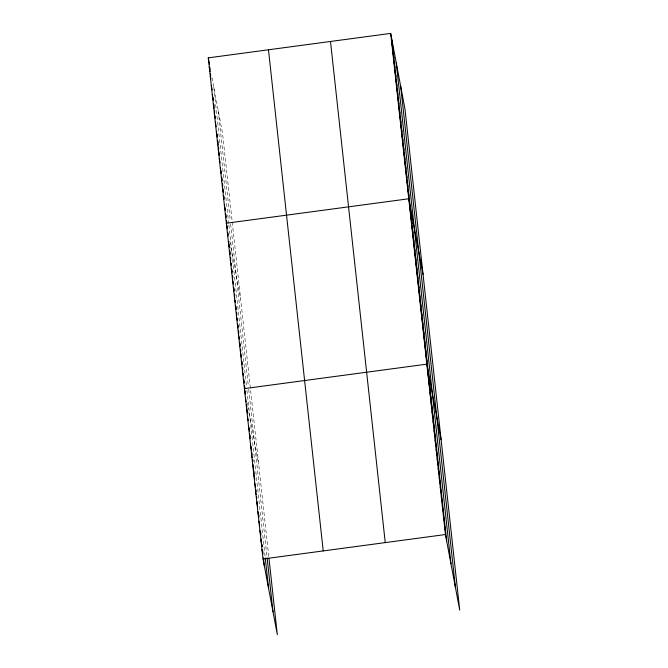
<?xml version="1.0" encoding="UTF-8"?>
<svg xmlns="http://www.w3.org/2000/svg" width="668" height="668" viewBox="0 0 668 668"><rect width="100%" height="100%" fill="white"/><g stroke="black" fill="none" stroke-linecap="round" stroke-linejoin="round"><path stroke-width="0.5" stroke-dasharray="3.34 2.5" d="M212.015 77.655L222.561 133.466L268.828 556.978M229.725 241.123L240.63 298.838M247.076 402.704L247.436 404.599M247.97 407.455L248.329 409.35M248.872 412.206L258.7 464.21M218.252 110.654L230.301 220.908M230.635 223.972L248.362 386.279M248.696 389.344L267 556.887M213.81 87.157L228.648 222.928M228.865 224.966L246.492 386.263M246.935 390.346L265.146 557.054"/><path stroke-width="1" d="M269.037 558.874L277.312 634.6L263.025 558.991L208.274 57.849L390.688 33.4L404.975 109.009L459.726 610.151L445.439 534.534L390.688 33.4M263.025 558.991L445.439 534.534M391.69 42.585L392.918 49.081M392.7 51.778L393.928 58.275M393.702 60.963L394.93 67.46M394.704 70.148L395.932 76.645M395.706 79.333L396.934 85.83M396.709 88.527L397.936 95.023M397.719 97.712L398.946 104.208M398.721 106.897L399.948 113.393M399.723 116.09L400.95 122.586M400.725 125.275L401.952 131.771M401.727 134.46L402.954 140.956M402.737 143.653L403.965 150.15M403.739 152.838L404.967 159.335M404.741 162.023L405.969 168.52M405.743 171.208L406.971 177.705M406.745 180.402L407.973 186.898M407.756 189.587L408.983 196.083M423.044 274.389L408.758 198.772L226.343 223.229L227.396 228.798M409.76 207.965L410.987 214.461M410.762 217.15L411.989 223.646M411.764 226.335L412.991 232.831M412.774 235.528L414.001 242.025M413.776 244.713L415.003 251.21M414.778 253.898L416.005 260.395M415.78 263.083L417.007 269.58M416.782 272.277L418.009 278.773M417.792 281.462L419.02 287.958M418.794 290.647L420.022 297.143M419.796 299.84L421.024 306.336M420.798 309.025L422.026 315.521M421.8 318.21L423.028 324.706M422.811 327.404L424.038 333.9M423.813 336.589L425.04 343.085M424.815 345.774L426.042 352.27M425.817 354.959L427.044 361.455M441.114 439.761L426.819 364.152L244.413 388.601L245.465 394.17L245.298 392.032M427.854 373.612L429.081 380.109M428.889 383.081L430.117 389.578M429.925 392.55L431.152 399.046M430.96 402.011L432.188 408.507M431.996 411.48L433.223 417.976M433.031 420.949L434.258 427.445M434.058 430.409L435.285 436.905M435.093 439.878L436.321 446.374M436.129 449.339L437.356 455.835M437.164 458.807L438.392 465.304M438.2 468.276L439.427 474.773M439.235 477.737L440.462 484.233M440.262 487.206L441.49 493.702M441.297 496.675L442.525 503.171M442.333 506.135L443.56 512.632M443.368 515.604L444.596 522.1M444.404 525.073L445.631 531.569M208.274 57.849L209.501 64.345M209.276 67.042L210.153 71.676M210.286 76.227L210.812 79.008M211.288 85.412L212.165 90.055M212.29 94.605L213.343 100.167M213.292 103.79L214.169 108.433M214.294 112.976L215.346 118.545M215.305 122.16L216.181 126.803M216.307 131.354L217.359 136.923M217.309 140.539L218.185 145.181M218.311 149.724L219.363 155.293M219.321 158.917L220.022 162.625M220.323 168.102L221.375 173.672M221.325 177.287L222.026 181.003M222.327 186.481L223.379 192.042M223.329 195.666L224.03 199.373M224.339 204.851L225.392 210.42M225.341 214.036L226.043 217.751M227.345 232.414L228.047 236.13M228.347 241.599L229.4 247.168M229.358 250.792L230.059 254.5M230.36 259.977L230.71 261.831M231.061 263.685L231.412 265.547M231.362 269.162L232.063 272.878M232.364 278.356L232.714 280.209M233.065 282.063L233.416 283.917M233.366 287.541L234.067 291.248M234.376 296.726L234.727 298.579M235.078 300.441L235.428 302.295M235.378 305.911L236.08 309.626M236.38 315.104L236.731 316.958M237.082 318.811L237.432 320.673M237.382 324.289L238.084 328.005M238.384 333.474L238.735 335.336M239.086 337.19L239.436 339.043M239.394 342.667L240.096 346.375M240.396 351.852L241.449 357.422M241.574 361.964L242.1 364.753M242.4 370.231L242.751 372.084M243.102 373.938L243.453 375.792M243.403 379.416L244.104 383.123M245.44 398.07L246.141 401.777M246.475 407.53L247.527 413.1M247.511 416.999L248.212 420.715M248.546 426.468L249.423 431.102M249.581 435.928L250.108 438.717M250.617 445.397L251.494 450.04M251.644 454.866L252.17 457.647M252.521 459.5L252.871 461.363L252.671 459.467M252.679 464.327L253.556 468.969M253.715 473.796L254.767 479.365M254.75 483.265L255.452 486.972M255.786 492.725L256.136 494.579M256.487 496.441L256.838 498.295M256.821 502.194L257.522 505.901M257.856 511.655L258.908 517.224M258.883 521.124L259.585 524.839M259.919 530.592L260.796 535.227M260.954 540.053L261.48 542.842M261.831 544.696L262.182 546.549L261.973 544.662M261.99 549.522L262.866 554.164M400.666 86.205L455.417 587.339M396.224 62.708L450.975 563.842M391.916 39.896L446.667 541.03M330.493 41.466L385.244 542.608M268.469 49.783L323.22 550.916M267.108 557.838L273.003 611.788M265.254 557.997L268.561 588.291M209.835 67.41L210.061 69.455M210.503 73.538L210.729 75.576M213.184 98.037L213.409 100.075M213.852 104.158L214.077 106.204M214.52 110.287L214.745 112.324M215.188 116.407L215.413 118.453M217.2 134.786L217.426 136.823M217.868 140.915L218.094 142.952M218.536 147.035L218.762 149.081M219.204 153.164L219.43 155.201M221.217 171.534L221.434 173.58M221.885 177.663L222.102 179.7M222.553 183.783L222.778 185.829M223.221 189.912L223.446 191.95M223.889 196.033L224.114 198.079M225.225 208.282L225.45 210.328M225.901 214.411L226.118 216.449M226.569 220.532L226.786 222.578M227.237 226.661L227.462 228.698M227.905 232.781L228.13 234.827M229.241 245.039L229.466 247.076M229.909 251.16L230.134 253.205M230.585 257.289L230.802 259.326M231.253 263.409L231.47 265.455M231.921 269.538L232.147 271.575M232.589 275.659L232.815 277.704M233.257 281.787L233.483 283.825M233.925 287.908L234.151 289.954M234.593 294.037L234.819 296.074M235.261 300.157L235.487 302.203M235.938 306.286L236.155 308.324M236.606 312.407L236.823 314.453M237.274 318.536L237.499 320.573M237.942 324.656L238.167 326.702M238.61 330.785L238.835 332.831M239.278 336.914L239.503 338.952M239.946 343.035L240.171 345.08M240.622 349.164L240.839 351.201M241.29 355.284L241.507 357.33M241.958 361.413L242.183 363.45M242.626 367.534L242.851 369.579M243.294 373.662L243.519 375.7M243.962 379.783L244.187 381.829M244.63 385.912L244.855 387.949M246.667 404.566L246.876 406.453M247.294 410.244L247.494 412.139M249.256 428.23L249.465 430.125M249.982 434.851L250.183 436.747M251.327 447.159L251.527 449.055M251.945 452.837L252.153 454.733M253.289 465.145L253.498 467.041M253.907 470.823L254.216 473.662M255.978 489.753L256.186 491.648M257.322 502.06L257.531 503.956M258.666 514.368L258.875 516.264M260.629 532.354L260.837 534.25M261.355 538.976L261.564 540.871M262.599 550.34L262.908 553.179M263.426 557.914L264.252 565.487"/></g></svg>
